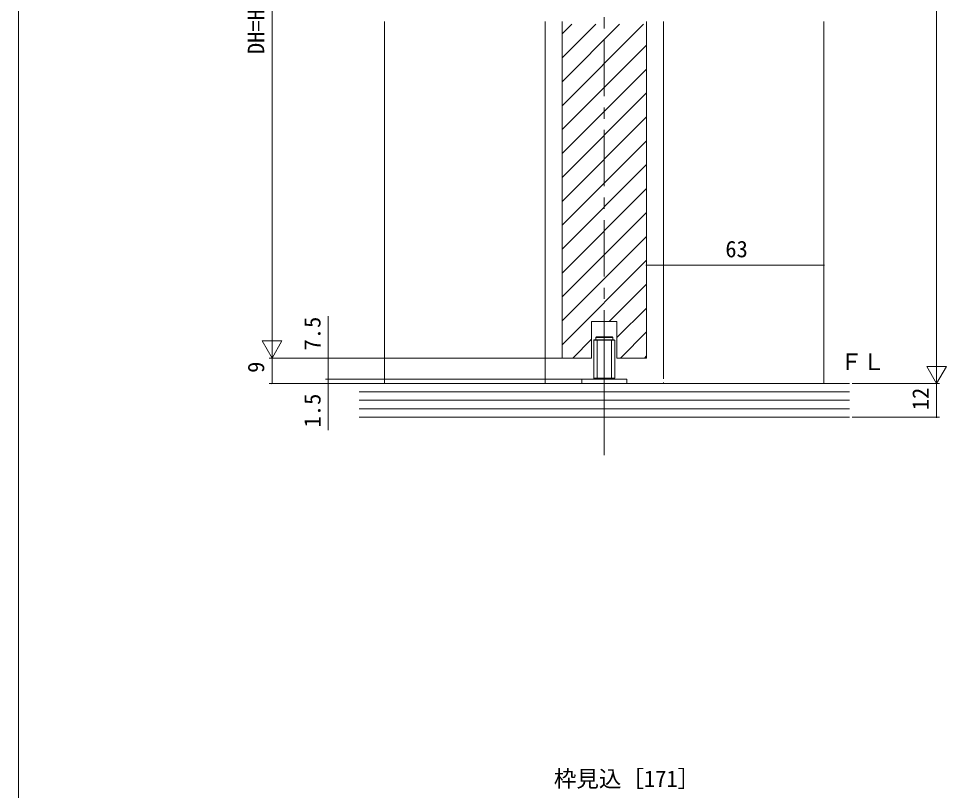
# Model space of a CAD drawing. Units: millimetres, scale not verified. Extents: x -1188 to -198, y -840 to 760.
# Drawn here: x -1188 to -858.5, y -15.4 to 258.6 of the extents above; entities that cross this region are included whole.
import ezdxf
from ezdxf.enums import TextEntityAlignment as Align

# ---------------------------------------------------------------- set-up
doc = ezdxf.new("R2010")
doc.units = ezdxf.units.MM
doc.header["$LTSCALE"] = 4
doc.linetypes.add('CHAIN1', pattern=[8, 5, -1, 1, -1])
for name, color, linetype, lineweight in [('0-2_YKK_ZWAK', 7, 'Continuous', 9), ('0-3_YKK_D', 6, 'Continuous', 9), ('0-5_YKK_12', 2, 'Continuous', 9), ('0-7_YSS_K', 3, 'Continuous', 9), ('0-8_YKK_13', 4, 'Continuous', 9)]:
    doc.layers.add(name, color=color, linetype=linetype, lineweight=lineweight)
doc.styles.add('ＭＳ ゴシック', font='')
doc.styles.get('ＭＳ ゴシック').set_extended_font_data('MS Gothic')

msp = doc.modelspace()

# ---------------------------------------------------------------- linework, layer by layer
at = {"layer": '0-2_YKK_ZWAK'}
msp.add_line((-1188, -840), (-1188, 720), dxfattribs=at)
at = {"layer": '0-3_YKK_D'}
for p, q in [((-862, 422.066), (-862, 136.066)), ((-1098, 373.066), (-1098, 145.069)), ((-965, 139.069), (-965, 172.069)), ((-902, 130.066), (-902, 172.069)), ((-965, 171.069), (-902, 171.069)), ((-1078, 138.069), (-1078, 152.969)), ((-1098, 138.069), (-1098, 150.194)), ((-1094.5, 144.131), (-1101.5, 144.131)), ((-1098, 138.069), (-1101.5, 144.131)), ((-1098, 138.069), (-1094.5, 144.131)), ((-862, 129.066), (-862, 141.19)), ((-992, 138.069), (-1099, 138.069)), ((-997, 138.069), (-1099, 138.069)), ((-1098, 138.069), (-1098, 129.066)), ((-993, 138.069), (-1079, 138.069)), ((-1078, 130.566), (-1078, 138.069)), ((-858.5, 135.128), (-865.5, 135.128)), ((-862, 129.066), (-865.5, 135.128)), ((-862, 129.066), (-858.5, 135.128)), ((-1078, 130.566), (-1078, 132.266)), ((-1056.5, 129.066), (-1099, 129.066)), ((-984.954, 130.566), (-1079, 130.566)), ((-986, 130.566), (-1079, 130.566)), ((-1062, 129.066), (-1079, 129.066)), ((-891.95, 129.066), (-861, 129.066)), ((-891.95, 129.066), (-861, 129.066)), ((-862, 129.066), (-862, 117.066)), ((-891.95, 117.066), (-861, 117.066))]:
    msp.add_line(p, q, dxfattribs=at)
msp.add_lwpolyline([(-1078, 130.566), (-1078, 129.066), (-1078, 112.466)], dxfattribs=at)
for centre, start, end in [((-965, 171.069), 0, 180), ((-965, 171.069), 180, 0), ((-902, 171.069), 0, 180), ((-902, 171.069), 180, 0), ((-1078, 138.069), 90, 270), ((-1078, 138.069), 270, 90), ((-1098, 129.066), 90, 270), ((-1098, 129.066), 270, 90), ((-1078, 130.566), 90, 270), ((-1078, 130.566), 90, 270), ((-1078, 129.066), 90, 270), ((-1078, 130.566), 270, 90), ((-1078, 130.566), 270, 90), ((-1078, 129.066), 270, 90), ((-862, 117.066), 90, 270), ((-862, 117.066), 270, 90)]:
    msp.add_arc(centre, 0.106, start, end, dxfattribs=at)
at = {"layer": '0-5_YKK_12', "linetype": 'CHAIN1'}
msp.add_line((-980, 475.033), (-980, 103.643), dxfattribs=at)
at = {"layer": '0-5_YKK_12'}
for p, q in [((-1058, 129.066), (-1058, 257.568)), ((-1001, 129.066), (-1001, 257.568)), ((-995, 138.069), (-995, 257.568)), ((-965, 138.069), (-965, 257.568)), ((-959, 130.726), (-959, 257.568)), ((-902, 129.066), (-902, 257.568)), ((-995, 227.636), (-966.068, 256.568)), ((-995, 236.121), (-974.553, 256.568)), ((-995, 244.606), (-983.039, 256.568)), ((-995, 253.092), (-991.524, 256.568)), ((-995, 219.15), (-965, 249.151)), ((-995, 210.665), (-965, 240.665)), ((-995, 202.18), (-965, 232.18)), ((-995, 193.695), (-965, 223.695)), ((-995, 185.209), (-965, 215.209)), ((-995, 176.724), (-965, 206.724)), ((-995, 168.239), (-965, 198.239)), ((-995, 159.754), (-965, 189.754)), ((-995, 151.268), (-965, 181.268)), ((-995, 142.783), (-965, 172.783)), ((-978.228, 151.069), (-965, 164.298)), ((-975.5, 145.312), (-965, 155.812)), ((-984.5, 151.069), (-975.5, 151.069)), ((-984.5, 138.069), (-984.5, 151.069)), ((-975.5, 138.069), (-975.5, 151.069)), ((-974.258, 138.069), (-965, 147.327)), ((-991.228, 138.069), (-984.5, 144.798)), ((-965.773, 138.069), (-965, 138.842)), ((-995, 138.069), (-984.5, 138.069)), ((-975.5, 138.069), (-965, 138.069)), ((-959, 129.428), (-959, 129.066))]:
    msp.add_line(p, q, dxfattribs=at)
at = {"layer": '0-7_YSS_K'}
for p, q in [((-977.5, 129.066), (-1067.018, 129.066)), ((-892.95, 129.066), (-977.5, 129.066)), ((-1067.018, 126.066), (-977.5, 126.066)), ((-977.5, 126.066), (-892.95, 126.066)), ((-1067.018, 123.066), (-977.5, 123.066)), ((-977.5, 123.066), (-892.95, 123.066)), ((-1067.018, 120.066), (-977.5, 120.066)), ((-977.5, 120.066), (-892.95, 120.066)), ((-892.95, 117.066), (-1067.018, 117.066))]:
    msp.add_line(p, q, dxfattribs=at)
at = {"layer": '0-8_YKK_13'}
for p, q in [((-983, 145.366), (-982.8, 145.566)), ((-983, 145.366), (-983, 144.566)), ((-982.8, 145.566), (-977.2, 145.566)), ((-977, 145.366), (-977.2, 145.566)), ((-983.75, 144.366), (-983.55, 144.566)), ((-983.75, 144.366), (-983.75, 130.966)), ((-976.25, 144.366), (-983.75, 144.366)), ((-976.45, 144.566), (-983.55, 144.566)), ((-982.5, 144.566), (-982.5, 130.566)), ((-977.5, 144.566), (-977.5, 130.566)), ((-976.25, 144.366), (-976.45, 144.566)), ((-976.25, 144.366), (-976.25, 130.966)), ((-980, 140.991), (-980, 120.234)), ((-988, 130.566), (-988, 129.066)), ((-972, 130.566), (-988, 130.566)), ((-988, 129.066), (-972, 129.066)), ((-983.55, 130.766), (-983.75, 130.966)), ((-976.25, 130.966), (-983.75, 130.966)), ((-976.45, 130.766), (-983.55, 130.766)), ((-976.45, 130.766), (-976.25, 130.966)), ((-972, 129.066), (-972, 130.566))]:
    msp.add_line(p, q, dxfattribs=at)
msp.add_lwpolyline([(-983, 145.366), (-977, 145.366), (-977, 144.566)], dxfattribs=at)

# ---------------------------------------------------------------- texts
at = {"layer": '0-3_YKK_D', "color": 4, "style": 'ＭＳ ゴシック'}
for s, p in [('DH=H-58', (-1099, 245.948)), ('7.5', (-1079, 140.769)), ('9', (-1099, 132.818)), ('12', (-863, 119.546)), ('1.5', (-1079, 113.466))]:
    msp.add_text(s, height=5.865, rotation=90, dxfattribs=at).set_placement(p, align=Align.BOTTOM_LEFT)
for s, p in [('63', (-937.02, 172.069)), ('枠見込［171］', (-997.92, -15.941))]:
    msp.add_text(s, height=5.865, dxfattribs=at).set_placement(p, align=Align.BOTTOM_LEFT)
at = {"layer": '0-7_YSS_K', "color": 4, "style": 'ＭＳ ゴシック'}
msp.add_text('ＦＬ', height=5.865, dxfattribs=at).set_placement((-896.287, 132.066), align=Align.BOTTOM_LEFT)

doc.saveas('drawing.dxf')
